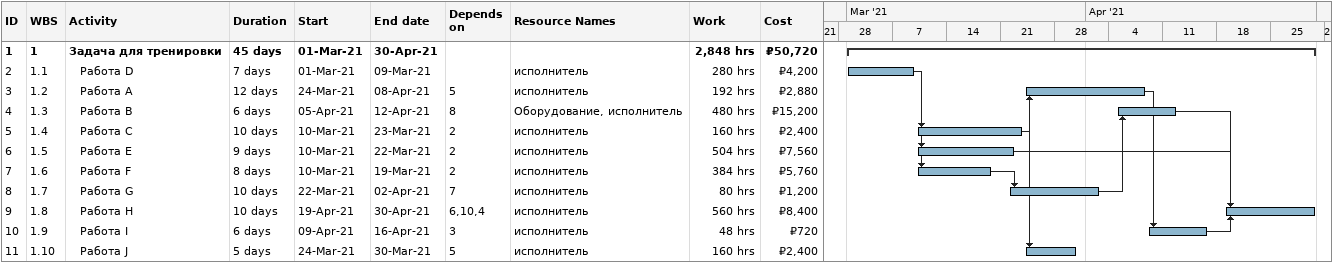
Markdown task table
| ID | WBS | Task | Duration | Start | Finish | Predecessors | Resources | Work (h) | Cost (₽) |
|---|---|---|---|---|---|---|---|---|---|
| 1 | 1 | **Задача для тренировки** | 45d | 2021-03-01 | 2021-04-30 |  |  | 2848 | 50720 |
| 2 | 1.1 | Работа D | 7d | 2021-03-01 | 2021-03-09 |  | исполнитель | 280 | 4200 |
| 3 | 1.2 | Работа А | 12d | 2021-03-24 | 2021-04-08 | 5 | исполнитель | 192 | 2880 |
| 4 | 1.3 | Работа B | 6d | 2021-04-05 | 2021-04-12 | 8 | Оборудование, исполнитель | 480 | 15200 |
| 5 | 1.4 | Работа С | 10d | 2021-03-10 | 2021-03-23 | 2 | исполнитель | 160 | 2400 |
| 6 | 1.5 | Работа Е | 9d | 2021-03-10 | 2021-03-22 | 2 | исполнитель | 504 | 7560 |
| 7 | 1.6 | Работа F | 8d | 2021-03-10 | 2021-03-19 | 2 | исполнитель | 384 | 5760 |
| 8 | 1.7 | Работа G | 10d | 2021-03-22 | 2021-04-02 | 7 | исполнитель | 80 | 1200 |
| 9 | 1.8 | Работа H | 10d | 2021-04-19 | 2021-04-30 | 6, 10, 4 | исполнитель | 560 | 8400 |
| 10 | 1.9 | Работа I | 6d | 2021-04-09 | 2021-04-16 | 3 | исполнитель | 48 | 720 |
| 11 | 1.10 | Работа J | 5d | 2021-03-24 | 2021-03-30 | 5 | исполнитель | 160 | 2400 |
